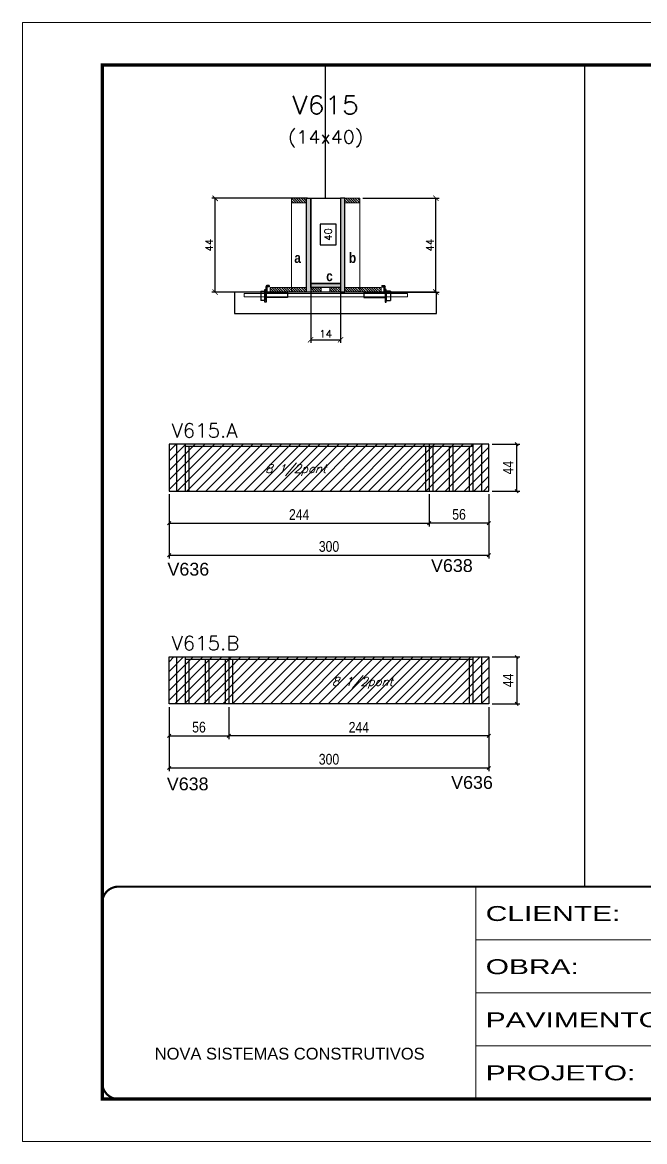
# Model space of a CAD drawing. Extents: x -20960 to -5926, y -2106 to 21915.
# Drawn here: x -9023 to -8440, y 15123 to 16173 of the extents above; entities that cross this region are included whole.
import ezdxf
from ezdxf.enums import TextEntityAlignment as Align

# ---------------------------------------------------------------- set-up
doc = ezdxf.new("R2010")
doc.units = 0
for name, pattern in [('CONTINUO', [0]), ('DASHED', [0.75, 0.5, -0.25]), ('HIDDEN', [0.375, 0.25, -0.125])]:
    doc.linetypes.add(name, pattern=pattern)
for name, color, linetype in [('5', 5, 'Continuous'), ('barrote', 251, 'Continuous'), ('COTA', 241, 'Continuous'), ('Cota Seção (2x)', 4, 'Continuous'), ('detalhes', 4, 'Continuous'), ('Painéis', 200, 'Continuous'), ('presilha', 1, 'Continuous'), ('Reaproveitamento', 251, 'Continuous'), ('SARR_2.2x7', 40, 'Continuous'), ('SARR_3.5x7', 81, 'Continuous'), ('texto', 7, 'Continuous'), ('Texto de Titulo', 7, 'Continuous'), ('Texto Qtd Sarr', 242, 'Continuous')]:
    doc.layers.add(name, color=color, linetype=linetype)
for name, color, linetype, lineweight in [('CONCRETO', 251, 'Continuous', 25), ('Folhas', 255, 'Continuous', 9), ('Hachura', 251, 'Continuous', 9), ('Madeira', 126, 'Continuous', 18), ('SARRAFO DE PRESSAO', 251, 'DASHED', 9), ('SCO-___-LAJ', 2, 'Continuous', 0), ('Texto Seção', 7, 'Continuous', 15)]:
    doc.layers.add(name, color=color, linetype=linetype, lineweight=lineweight)
doc.styles.add('ARIAL', font='arial.ttf')
doc.styles.add('COTA TECNICA', font='techl___.ttf', dxfattribs={"height": 10})
doc.styles.add('REGUA-120', font='ROMANS.shx', dxfattribs={"height": 15})
doc.styles.add('Romans', font='romans.shx')
doc.styles.get("Standard").update_dxf_attribs({"font": 'arial.ttf'})
doc.styles.add('TECNICA', font='techb___.ttf', dxfattribs={"height": 10})
doc.styles.add('Tecnologia', font='')
doc.styles.get('Tecnologia').set_extended_font_data('Forgotten Futurist')
doc.dimstyles.new('Cota Seção (2x)', dxfattribs={"dimtxt": 7, "dimasz": 5, "dimexe": 3, "dimexo": 3, "dimgap": 2, "dimtad": 3, "dimdec": 1, "dimlfac": 0.5, "dimzin": 12, "dimdsep": 46, "dimtxsty": 'Romans', "dimblk": 'ARCHTICK', "dimcen": 0, "dimclrd": 4, "dimclre": 4, "dimclrt": 1, "dimadec": 1, "dimazin": 3, "dimtfac": 1, "dimtdec": 1, "dimtmove": 0, "dimatfit": 3, "dimldrblk": 'OBLIQUE', "dimfxl": 1, "dimtolj": 1, "dimtzin": 12, "dimarcsym": 0})
doc.dimstyles.new('Cota Seção interna', dxfattribs={"dimtxt": 7, "dimasz": 6, "dimexe": 0.18, "dimexo": 2, "dimgap": -4, "dimtad": 3, "dimdec": 1, "dimlfac": 0.5, "dimzin": 12, "dimdsep": 46, "dimtxsty": 'Romans', "dimblk": 'ARCHTICK', "dimcen": 0.09, "dimse1": 1, "dimse2": 1, "dimsd1": 1, "dimsd2": 1, "dimclrd": 180, "dimclre": 5, "dimclrt": 1, "dimadec": 0, "dimazin": 3, "dimtfac": 1, "dimtdec": 1, "dimtofl": 0, "dimtmove": 0, "dimatfit": 3, "dimldrblk": 'ARCHTICK', "dimfxl": 1, "dimtolj": 1, "dimtzin": 0, "dimarcsym": 0})
doc.dimstyles.new('PAINEL', dxfattribs={"dimtxt": 10, "dimasz": 3, "dimexe": 3, "dimexo": 3, "dimgap": 3, "dimtad": 1, "dimdec": 1, "dimzin": 12, "dimdsep": 46, "dimtxsty": 'COTA TECNICA', "dimblk1": 'OBLIQUE', "dimblk2": 'OBLIQUE', "dimsah": 1, "dimcen": 0.9, "dimclrd": 4, "dimclre": 4, "dimclrt": 240, "dimadec": 1, "dimazin": 3, "dimtfac": 1, "dimtdec": 1, "dimtmove": 0, "dimatfit": 3, "dimfxl": 1, "dimtolj": 1, "dimtzin": 12, "dimarcsym": 0})
pattern_1 = [(315, (14193.6173, 7689.8717), (1.12253202, 1.12253202), [])]
pattern_2 = [(315, (14203.6173, 7689.8717), (1.12253202, 1.12253202), [])]
pattern_3 = [(45, (-146235.0666, -16016.1105), (-4.49012806, 4.49012806), [])]

# ---------------------------------------------------------------- blocks, each defined once
blk = doc.blocks.new('9999999999')
at = {"color": 30, "linetype": 'CONTINUO'}
for p, q in [((98564.6, 34230.2), (98564.6, 34429.4)), ((98564.6, 34379.6), (99584, 34379.6)), ((98564.6, 34329.8), (99488, 34329.8)), ((98564.6, 34280), (99488, 34280))]:
    blk.add_line(p, q, dxfattribs=at)
at = {"color": 30, "linetype": 'CONTINUO', "const_width": 2}
blk.add_lwpolyline([(99584, 34230.2), (99584, 34414.4, 0.414214), (99569, 34429.4), (98229, 34429.4, 0.414214), (98214, 34414.4), (98214, 34245.2, 0.414214), (98229, 34230.2), (99584, 34230.2)], format="xyb", dxfattribs=at)
at = {"layer": 'Folhas'}
blk.add_lwpolyline([(98139, 34190.2), (99624, 34190.2), (99624, 35240.2), (98139, 35240.2)], close=True, dxfattribs=at)
at = {"layer": 'Folhas', "color": 30, "const_width": 3}
blk.add_lwpolyline([(98214, 34230.2), (99584, 34230.2), (99584, 35200.2), (98214, 35200.2)], close=True, dxfattribs=at)
at = {"color": 7, "linetype": 'Continuous', "ltscale": 5, "style": 'ARIAL'}
blk.add_text('NOVA SISTEMAS CONSTRUTIVOS', height=11.059, dxfattribs=at).set_placement((98263.2, 34267.2))
at = {"layer": 'Folhas', "color": 7, "style": 'Tecnologia', "width": 1.5}
for s, p in [('CLIENTE:', (98573.7, 34397.2)), ('OBRA:', (98573.7, 34347.3)), ('PAVIMENTO:', (98573.7, 34297.5)), ('PROJETO:', (98573.7, 34247.7))]:
    blk.add_text(s, height=14, dxfattribs=at).set_placement(p)
blk = doc.blocks.new('_Oblique')
at = {"color": 0, "linetype": 'ByBlock', "lineweight": -2}
blk.add_line((-0.5, -0.5), (0.5, 0.5), dxfattribs=at)
blk = doc.blocks.new('*D645')
at = {"layer": 'COTA', "color": 4, "linetype": 'ByBlock', "lineweight": -2, "transparency": 16777216}
for p, q in [((-8885.8, 15729.8), (-8885.8, 15669.6)), ((-8585.8, 15729.8), (-8585.8, 15669.6)), ((-8885.8, 15672.6), (-8585.8, 15672.6))]:
    blk.add_line(p, q, dxfattribs=at)
at = {"layer": 'Defpoints', "color": 0, "linetype": 'ByBlock', "transparency": 16777216}
for p in [(-8885.8, 15732.8), (-8585.8, 15732.8), (-8585.8, 15672.6)]:
    blk.add_point(p, dxfattribs=at)
at = {"layer": 'COTA', "color": 4, "linetype": 'ByBlock', "lineweight": -2, "transparency": 16777216, "xscale": 3, "yscale": 3, "zscale": 3, "rotation": 180}
blk.add_blockref('_Oblique', (-8885.8, 15672.6), dxfattribs=at)
at = {"layer": 'COTA', "color": 4, "linetype": 'ByBlock', "lineweight": -2, "transparency": 16777216, "xscale": 3, "yscale": 3, "zscale": 3}
blk.add_blockref('_Oblique', (-8585.8, 15672.6), dxfattribs=at)
at = {"layer": 'COTA', "color": 240, "linetype": 'ByBlock', "transparency": 16777216, "insert": (-8735.8, 15680.8), "char_height": 10, "attachment_point": 5, "style": 'COTA TECNICA'}
blk.add_mtext('\\A1;300', dxfattribs=at)
blk = doc.blocks.new('*D646')
at = {"layer": 'COTA', "color": 4, "linetype": 'ByBlock', "lineweight": -2, "transparency": 16777216}
for p, q in [((-8885.8, 15729.8), (-8885.8, 15699.7)), ((-8641.8, 15729.8), (-8641.8, 15699.7)), ((-8885.8, 15702.7), (-8641.8, 15702.7))]:
    blk.add_line(p, q, dxfattribs=at)
at = {"layer": 'Defpoints', "color": 0, "linetype": 'ByBlock', "transparency": 16777216}
for p in [(-8885.8, 15732.8), (-8641.8, 15732.8), (-8641.8, 15702.7)]:
    blk.add_point(p, dxfattribs=at)
at = {"layer": 'COTA', "color": 4, "linetype": 'ByBlock', "lineweight": -2, "transparency": 16777216, "xscale": 3, "yscale": 3, "zscale": 3, "rotation": 180}
blk.add_blockref('_Oblique', (-8885.8, 15702.7), dxfattribs=at)
at = {"layer": 'COTA', "color": 4, "linetype": 'ByBlock', "lineweight": -2, "transparency": 16777216, "xscale": 3, "yscale": 3, "zscale": 3}
blk.add_blockref('_Oblique', (-8641.8, 15702.7), dxfattribs=at)
at = {"layer": 'COTA', "color": 240, "linetype": 'ByBlock', "transparency": 16777216, "insert": (-8763.8, 15710.8), "char_height": 10, "attachment_point": 5, "style": 'COTA TECNICA'}
blk.add_mtext('\\A1;244', dxfattribs=at)
blk = doc.blocks.new('*D647')
at = {"layer": 'COTA', "color": 4, "linetype": 'ByBlock', "lineweight": -2, "transparency": 16777216}
for p, q in [((-8641.8, 15729.8), (-8641.8, 15699.7)), ((-8585.8, 15729.8), (-8585.8, 15699.7)), ((-8585.8, 15702.7), (-8641.8, 15702.7))]:
    blk.add_line(p, q, dxfattribs=at)
at = {"layer": 'Defpoints', "color": 0, "linetype": 'ByBlock', "transparency": 16777216}
for p in [(-8641.8, 15732.8), (-8585.8, 15732.8), (-8641.8, 15702.7)]:
    blk.add_point(p, dxfattribs=at)
at = {"layer": 'COTA', "color": 4, "linetype": 'ByBlock', "lineweight": -2, "transparency": 16777216, "xscale": 3, "yscale": 3, "zscale": 3, "rotation": 180}
blk.add_blockref('_Oblique', (-8641.8, 15702.7), dxfattribs=at)
at = {"layer": 'COTA', "color": 4, "linetype": 'ByBlock', "lineweight": -2, "transparency": 16777216, "xscale": 3, "yscale": 3, "zscale": 3}
blk.add_blockref('_Oblique', (-8585.8, 15702.7), dxfattribs=at)
at = {"layer": 'COTA', "color": 240, "linetype": 'ByBlock', "transparency": 16777216, "insert": (-8613.8, 15710.9), "char_height": 10, "attachment_point": 5, "style": 'COTA TECNICA'}
blk.add_mtext('\\A1;56', dxfattribs=at)
blk = doc.blocks.new('*D648')
at = {"layer": 'COTA', "color": 4, "linetype": 'ByBlock', "lineweight": -2, "transparency": 16777216}
for p, q in [((-8582.8, 15776.8), (-8556.7, 15776.8)), ((-8559.7, 15732.8), (-8559.7, 15776.8)), ((-8582.8, 15732.8), (-8556.7, 15732.8))]:
    blk.add_line(p, q, dxfattribs=at)
at = {"layer": 'Defpoints', "color": 0, "linetype": 'ByBlock', "transparency": 16777216}
for p in [(-8585.8, 15776.8), (-8559.7, 15776.8), (-8585.8, 15732.8)]:
    blk.add_point(p, dxfattribs=at)
at = {"layer": 'COTA', "color": 4, "linetype": 'ByBlock', "lineweight": -2, "transparency": 16777216, "xscale": 3, "yscale": 3, "zscale": 3}
for p, rotation in [((-8559.7, 15776.8), 90), ((-8559.7, 15732.8), 270)]:
    blk.add_blockref('_Oblique', p, dxfattribs=dict(at, rotation=rotation))
at = {"layer": 'COTA', "color": 240, "linetype": 'ByBlock', "transparency": 16777216, "insert": (-8567.7, 15754.8), "char_height": 10, "attachment_point": 5, "rotation": 90, "style": 'COTA TECNICA'}
blk.add_mtext('\\A1;44', dxfattribs=at)
blk = doc.blocks.new('*D649')
at = {"layer": 'COTA', "color": 4, "linetype": 'ByBlock', "lineweight": -2, "transparency": 16777216}
for p, q in [((-8885.8, 15530.2), (-8885.8, 15470)), ((-8585.8, 15530.2), (-8585.8, 15470)), ((-8585.8, 15473), (-8885.8, 15473))]:
    blk.add_line(p, q, dxfattribs=at)
at = {"layer": 'Defpoints', "color": 0, "linetype": 'ByBlock', "transparency": 16777216}
for p in [(-8885.8, 15533.2), (-8585.8, 15533.2), (-8885.8, 15473)]:
    blk.add_point(p, dxfattribs=at)
at = {"layer": 'COTA', "color": 4, "linetype": 'ByBlock', "lineweight": -2, "transparency": 16777216, "xscale": 3, "yscale": 3, "zscale": 3, "rotation": 180}
blk.add_blockref('_Oblique', (-8885.8, 15473), dxfattribs=at)
at = {"layer": 'COTA', "color": 4, "linetype": 'ByBlock', "lineweight": -2, "transparency": 16777216, "xscale": 3, "yscale": 3, "zscale": 3}
blk.add_blockref('_Oblique', (-8585.8, 15473), dxfattribs=at)
at = {"layer": 'COTA', "color": 240, "linetype": 'ByBlock', "transparency": 16777216, "insert": (-8735.8, 15481.2), "char_height": 10, "attachment_point": 5, "style": 'COTA TECNICA'}
blk.add_mtext('\\A1;300', dxfattribs=at)
blk = doc.blocks.new('*D650')
at = {"layer": 'COTA', "color": 4, "linetype": 'ByBlock', "lineweight": -2, "transparency": 16777216}
for p, q in [((-8829.8, 15530.2), (-8829.8, 15500.2)), ((-8585.8, 15530.2), (-8585.8, 15500.2)), ((-8585.8, 15503.2), (-8829.8, 15503.2))]:
    blk.add_line(p, q, dxfattribs=at)
at = {"layer": 'Defpoints', "color": 0, "linetype": 'ByBlock', "transparency": 16777216}
for p in [(-8829.8, 15533.2), (-8585.8, 15533.2), (-8829.8, 15503.2)]:
    blk.add_point(p, dxfattribs=at)
at = {"layer": 'COTA', "color": 4, "linetype": 'ByBlock', "lineweight": -2, "transparency": 16777216, "xscale": 3, "yscale": 3, "zscale": 3, "rotation": 180}
blk.add_blockref('_Oblique', (-8829.8, 15503.2), dxfattribs=at)
at = {"layer": 'COTA', "color": 4, "linetype": 'ByBlock', "lineweight": -2, "transparency": 16777216, "xscale": 3, "yscale": 3, "zscale": 3}
blk.add_blockref('_Oblique', (-8585.8, 15503.2), dxfattribs=at)
at = {"layer": 'COTA', "color": 240, "linetype": 'ByBlock', "transparency": 16777216, "insert": (-8707.8, 15511.2), "char_height": 10, "attachment_point": 5, "style": 'COTA TECNICA'}
blk.add_mtext('\\A1;244', dxfattribs=at)
blk = doc.blocks.new('*D651')
at = {"layer": 'COTA', "color": 4, "linetype": 'ByBlock', "lineweight": -2, "transparency": 16777216}
for p, q in [((-8885.8, 15530.2), (-8885.8, 15500.2)), ((-8829.8, 15530.2), (-8829.8, 15500.2)), ((-8885.8, 15503.2), (-8829.8, 15503.2))]:
    blk.add_line(p, q, dxfattribs=at)
at = {"layer": 'Defpoints', "color": 0, "linetype": 'ByBlock', "transparency": 16777216}
for p in [(-8885.8, 15533.2), (-8829.8, 15533.2), (-8829.8, 15503.2)]:
    blk.add_point(p, dxfattribs=at)
at = {"layer": 'COTA', "color": 4, "linetype": 'ByBlock', "lineweight": -2, "transparency": 16777216, "xscale": 3, "yscale": 3, "zscale": 3, "rotation": 180}
blk.add_blockref('_Oblique', (-8885.8, 15503.2), dxfattribs=at)
at = {"layer": 'COTA', "color": 4, "linetype": 'ByBlock', "lineweight": -2, "transparency": 16777216, "xscale": 3, "yscale": 3, "zscale": 3}
blk.add_blockref('_Oblique', (-8829.8, 15503.2), dxfattribs=at)
at = {"layer": 'COTA', "color": 240, "linetype": 'ByBlock', "transparency": 16777216, "insert": (-8857.8, 15511.3), "char_height": 10, "attachment_point": 5, "style": 'COTA TECNICA'}
blk.add_mtext('\\A1;56', dxfattribs=at)
blk = doc.blocks.new('*D652')
at = {"layer": 'COTA', "color": 4, "linetype": 'ByBlock', "lineweight": -2, "transparency": 16777216}
for p, q in [((-8582.8, 15577.2), (-8556.7, 15577.2)), ((-8559.7, 15577.2), (-8559.7, 15533.2)), ((-8582.8, 15533.2), (-8556.7, 15533.2))]:
    blk.add_line(p, q, dxfattribs=at)
at = {"layer": 'Defpoints', "color": 0, "linetype": 'ByBlock', "transparency": 16777216}
for p in [(-8585.8, 15577.2), (-8585.8, 15533.2), (-8559.7, 15533.2)]:
    blk.add_point(p, dxfattribs=at)
at = {"layer": 'COTA', "color": 4, "linetype": 'ByBlock', "lineweight": -2, "transparency": 16777216, "xscale": 3, "yscale": 3, "zscale": 3}
for p, rotation in [((-8559.7, 15577.2), 90), ((-8559.7, 15533.2), 270)]:
    blk.add_blockref('_Oblique', p, dxfattribs=dict(at, rotation=rotation))
at = {"layer": 'COTA', "color": 240, "linetype": 'ByBlock', "transparency": 16777216, "insert": (-8567.7, 15555.2), "char_height": 10, "attachment_point": 5, "rotation": 90, "style": 'COTA TECNICA'}
blk.add_mtext('\\A1;44', dxfattribs=at)
blk = doc.blocks.new('_ArchTick')
at = {"color": 0, "linetype": 'ByBlock', "const_width": 0.15}
blk.add_lwpolyline([(-0.5, -0.5), (0.5, 0.5)], dxfattribs=at)
blk = doc.blocks.new('*D653')
at = {"layer": 'COTA', "color": 4, "lineweight": -2, "transparency": 16777216}
for p, q in [((-8756, 16007.5), (-8845.7, 16007.5)), ((-8842.7, 15919.5), (-8842.7, 16007.5)), ((-8794, 15919.5), (-8845.7, 15919.5))]:
    blk.add_line(p, q, dxfattribs=at)
at = {"layer": 'Defpoints', "color": 0, "transparency": 16777216}
for p in [(-8842.7, 16007.5), (-8753, 16007.5), (-8791, 15919.5)]:
    blk.add_point(p, dxfattribs=at)
at = {"layer": 'COTA', "color": 4, "lineweight": -2, "transparency": 16777216, "xscale": 5, "yscale": 5, "zscale": 5}
for p, rotation in [((-8842.7, 16007.5), 90), ((-8842.7, 15919.5), 270)]:
    blk.add_blockref('_ArchTick', p, dxfattribs=dict(at, rotation=rotation))
at = {"layer": 'COTA', "color": 1, "transparency": 16777216, "insert": (-8848.2, 15963.5), "char_height": 7, "attachment_point": 5, "rotation": 90, "style": 'Romans'}
blk.add_mtext('\\A1;44', dxfattribs=at)
blk = doc.blocks.new('*D654')
at = {"layer": 'COTA', "color": 4, "lineweight": -2, "transparency": 16777216}
for p, q in [((-8704, 16007.5), (-8632.5, 16007.5)), ((-8635.5, 15919.5), (-8635.5, 16007.5)), ((-8684, 15919.5), (-8632.5, 15919.5))]:
    blk.add_line(p, q, dxfattribs=at)
at = {"layer": 'Defpoints', "color": 0, "transparency": 16777216}
for p in [(-8707, 16007.5), (-8635.5, 16007.5), (-8687, 15919.5)]:
    blk.add_point(p, dxfattribs=at)
at = {"layer": 'COTA', "color": 4, "lineweight": -2, "transparency": 16777216, "xscale": 5, "yscale": 5, "zscale": 5}
for p, rotation in [((-8635.5, 16007.5), 90), ((-8635.5, 15919.5), 270)]:
    blk.add_blockref('_ArchTick', p, dxfattribs=dict(at, rotation=rotation))
at = {"layer": 'COTA', "color": 1, "transparency": 16777216, "insert": (-8641, 15963.5), "char_height": 7, "attachment_point": 5, "rotation": 90, "style": 'Romans'}
blk.add_mtext('\\A1;44', dxfattribs=at)
blk = doc.blocks.new('*D655')
at = {"layer": 'Cota Seção (2x)', "color": 180, "lineweight": -2, "transparency": 16777216}
for p, q in [((-8729, 15983.2), (-8744, 15983.2)), ((-8744, 15983.2), (-8744, 15963.8)), ((-8729, 15963.8), (-8729, 15983.2)), ((-8744, 15963.8), (-8729, 15963.8))]:
    blk.add_line(p, q, dxfattribs=at)
at = {"layer": 'Defpoints', "color": 0, "transparency": 16777216}
for p in [(-8725, 16007.5), (-8725, 16007.5), (-8725, 15927.5)]:
    blk.add_point(p, dxfattribs=at)
at = {"layer": 'Cota Seção (2x)', "color": 1, "transparency": 16777216, "insert": (-8736.5, 15973.5), "char_height": 7, "attachment_point": 5, "rotation": 90, "style": 'Romans'}
blk.add_mtext('\\A1;40', dxfattribs=at)
blk = doc.blocks.new('titulo1')
at = {"layer": 'Defpoints', "color": 252, "linetype": 'HIDDEN', "ltscale": 2}
blk.add_line((0, 0), (0, 125), dxfattribs=at)
at = {"layer": 'Defpoints', "style": 'Romans', "oblique": 15}
blk.add_attdef('FOLHA', text='', height=10, dxfattribs=at).set_placement((0, 15.6), align=Align.MIDDLE_CENTER)
at = {"layer": 'Texto Qtd Sarr', "color": 3, "style": 'Romans', "oblique": 15}
for tag, height, p in [('TITULO', 17, (0, 71.4)), ('SEÇÃO', 12, (0, 41.5))]:
    blk.add_attdef(tag, text='', height=height, dxfattribs=at).set_placement(p, align=Align.MIDDLE_CENTER)
blk = doc.blocks.new('PRESILHA METÁLICA 1')
at = {"layer": 'presilha'}
for p, q in [((7.5, 10.6), (7.5, 19.9)), ((12, 21), (8.6, 21)), ((9, 11.6), (9, 18.9)), ((12, 19.5), (9.6, 19.5)), ((12, 21), (12, 19.5)), ((0, 13), (6, 13)), ((0, 13), (0, 0)), ((6, 0), (0, 0)), ((6, 15.5), (7.5, 15.5)), ((6, -2.5), (6, 15.5)), ((6, 13), (6, 0)), ((7.5, 15.5), (7.5, -2.5)), ((37.5, 4.1), (7.5, 4.1)), ((37.5, 11), (9.6, 11)), ((37.5, 11), (37.5, 4.1)), ((7.5, -2.5), (6, -2.5))]:
    blk.add_line(p, q, dxfattribs=at)
for centre, radius, start, end in [((8.6, 19.9), 1.14, 90, 180), ((9.6, 18.9), 0.57, 90, 180), ((9.6, 11.6), 0.57, 180, 270)]:
    blk.add_arc(centre, radius, start, end, dxfattribs=at)
blk = doc.blocks.new('*D656')
at = {"layer": 'COTA', "color": 4, "lineweight": -2, "transparency": 16777216}
for p, q in [((-8753, 15920.9), (-8753, 15871.8)), ((-8725, 15920.9), (-8725, 15871.8)), ((-8753, 15874.8), (-8725, 15874.8))]:
    blk.add_line(p, q, dxfattribs=at)
at = {"layer": 'Defpoints', "color": 0, "transparency": 16777216}
for p in [(-8753, 15923.9), (-8725, 15923.9), (-8725, 15874.8)]:
    blk.add_point(p, dxfattribs=at)
at = {"layer": 'COTA', "color": 4, "lineweight": -2, "transparency": 16777216, "xscale": 5, "yscale": 5, "zscale": 5, "rotation": 180}
blk.add_blockref('_ArchTick', (-8753, 15874.8), dxfattribs=at)
at = {"layer": 'COTA', "color": 4, "lineweight": -2, "transparency": 16777216, "xscale": 5, "yscale": 5, "zscale": 5}
blk.add_blockref('_ArchTick', (-8725, 15874.8), dxfattribs=at)
at = {"layer": 'COTA', "color": 1, "transparency": 16777216, "insert": (-8739, 15880.3), "char_height": 7, "attachment_point": 5, "style": 'Romans'}
blk.add_mtext('\\A1;14', dxfattribs=at)

msp = doc.modelspace()

# ---------------------------------------------------------------- hatches: boundary and pattern name
at = {"layer": 'Hachura'}
h = msp.add_hatch(dxfattribs=at)
h.set_pattern_fill('ANSI31', color=256, scale=0.5, angle=270, style=0)
h.set_pattern_definition([(315, (14203.6173, 7699.8717), (1.12253202, 1.12253202), [])])
h.paths.add_polyline_path([(-8757, 16003.12), (-8757, 16007.52), (-8771, 16007.52), (-8771, 16003.12)])
h = msp.add_hatch(color=256, dxfattribs=at)
h.dxf.hatch_style = 1
h.paths.add_polyline_path([(-8757, 16007.52), (-8753, 16007.52), (-8753, 15919.52), (-8757, 15919.52)])
h = msp.add_hatch(color=256, dxfattribs=at)
h.dxf.hatch_style = 1
h.paths.add_polyline_path([(-8721.01, 16007.52), (-8725.01, 16007.52), (-8725, 15919.52), (-8721, 15919.52)])
h = msp.add_hatch(dxfattribs=at)
h.set_pattern_fill('ANSI31', color=256, scale=0.5, angle=270, style=0)
h.set_pattern_definition([(315, (14193.627, 7699.8717), (1.12253202, 1.12253202), [])])
h.paths.add_polyline_path([(-8721.01, 16003.12), (-8721.01, 16007.52), (-8707.01, 16007.52), (-8707.01, 16003.12)])
h = msp.add_hatch(dxfattribs=at)
h.set_pattern_fill('ANSI31', color=256, scale=0.5, angle=270, style=0)
h.set_pattern_definition(pattern_2)
h.paths.add_polyline_path([(-8791, 15919.52), (-8791, 15923.92), (-8771, 15923.92), (-8771, 15919.52)])
h = msp.add_hatch(dxfattribs=at)
h.set_pattern_fill('ANSI31', color=256, scale=0.5, angle=270, style=0)
h.set_pattern_definition([(315, (14203.6173, 7616.2717), (1.12253202, 1.12253202), [])])
h.paths.add_polyline_path([(-8757, 15919.52), (-8757, 15923.92), (-8771, 15923.92), (-8771, 15919.52)])
h = msp.add_hatch(color=256, dxfattribs=at)
h.dxf.hatch_style = 1
h.paths.add_polyline_path([(-8753, 15923.92), (-8753, 15927.52), (-8725, 15927.52), (-8725, 15923.92)])
h = msp.add_hatch(dxfattribs=at)
h.set_pattern_fill('ANSI31', color=256, scale=0.5, angle=270, style=0)
h.set_pattern_definition(pattern_2)
h.paths.add_polyline_path([(-8753, 15919.52), (-8753, 15923.92), (-8743, 15923.92), (-8743, 15919.52)])
h = msp.add_hatch(dxfattribs=at)
h.set_pattern_fill('ANSI31', color=256, scale=0.5, angle=270, style=0)
h.set_pattern_definition(pattern_1)
h.paths.add_polyline_path([(-8725, 15919.52), (-8725, 15923.92), (-8735, 15923.92), (-8735, 15919.52)])
h = msp.add_hatch(dxfattribs=at)
h.set_pattern_fill('ANSI31', color=256, scale=0.5, angle=270, style=0)
h.set_pattern_definition([(315, (14193.6173, 7616.2717), (1.12253202, 1.12253202), [])])
h.paths.add_polyline_path([(-8721, 15919.52), (-8721, 15923.92), (-8707, 15923.92), (-8707, 15919.52)])
h = msp.add_hatch(dxfattribs=at)
h.set_pattern_fill('ANSI31', color=256, scale=0.5, angle=270, style=0)
h.set_pattern_definition(pattern_1)
h.paths.add_polyline_path([(-8687, 15919.52), (-8687, 15923.92), (-8707, 15923.92), (-8707, 15919.52)])
at = {"layer": 'Reaproveitamento', "linetype": 'ByBlock'}
h = msp.add_hatch(dxfattribs=at)
h.set_pattern_fill('ANSI31', color=256, scale=2)
h.set_pattern_definition(pattern_3)
h.paths.add_polyline_path([(-8641.82, 15732.82), (-8641.82, 15776.82), (-8885.82, 15776.82), (-8885.82, 15732.82)])
h.paths.add_polyline_path([(-8803.48, 15744.47), (-8735.86, 15744.47), (-8730.36, 15760.44), (-8797.98, 15760.44)], flags=24)
h = msp.add_hatch(dxfattribs=at)
h.set_pattern_fill('ANSI31', color=256, scale=2)
h.set_pattern_definition(pattern_3)
h.paths.add_polyline_path([(-8585.82, 15732.82), (-8585.82, 15776.82), (-8641.82, 15776.82), (-8641.82, 15732.82)])
h = msp.add_hatch(dxfattribs=at)
h.set_pattern_fill('ANSI31', color=256, scale=2)
h.set_pattern_definition(pattern_3)
h.paths.add_polyline_path([(-8829.82, 15533.22), (-8829.82, 15577.22), (-8885.82, 15577.22), (-8885.82, 15533.22)])
h = msp.add_hatch(dxfattribs=at)
h.set_pattern_fill('ANSI31', color=256, scale=2)
h.set_pattern_definition(pattern_3)
h.paths.add_polyline_path([(-8585.82, 15533.22), (-8585.82, 15577.22), (-8829.82, 15577.22), (-8829.82, 15533.22)])
h.paths.add_polyline_path([(-8740.9, 15544.87), (-8673.28, 15544.87), (-8667.78, 15560.85), (-8735.4, 15560.85)], flags=24)

# ---------------------------------------------------------------- linework, layer by layer
at = {"layer": 'barrote'}
msp.add_lwpolyline([(-8824.46, 15899.52), (-8634.88, 15899.52), (-8634.88, 15919.52), (-8824.46, 15919.52)], close=True, dxfattribs=at)
at = {"layer": 'CONCRETO'}
msp.add_lwpolyline([(-8753, 16007.52), (-8725, 16007.52), (-8725, 15927.52), (-8753, 15927.52), (-8753, 16007.52)], close=True, dxfattribs=at)
at = {"layer": 'COTA', "linetype": 'ByBlock'}
msp.add_line((-8496.08, 16132.52), (-8496.08, 15361.76), dxfattribs=at)
at = {"layer": 'Madeira'}
for points in [[(-8757, 16003.12), (-8757, 16007.52), (-8771, 16007.52), (-8771, 16003.12)], [(-8757, 16007.52), (-8771, 16007.52), (-8771, 15919.52), (-8757, 15919.52)], [(-8721.01, 16003.12), (-8721.01, 16007.52), (-8707.01, 16007.52), (-8707.01, 16003.12)], [(-8721.01, 16007.52), (-8707.01, 16007.52), (-8707, 15919.52), (-8721, 15919.52)], [(-8791, 15919.52), (-8791, 15923.92), (-8771, 15923.92), (-8771, 15919.52)], [(-8757, 15919.52), (-8757, 15923.92), (-8771, 15923.92), (-8771, 15919.52)], [(-8753, 15919.52), (-8753, 15923.92), (-8743, 15923.92), (-8743, 15919.52)], [(-8725, 15919.52), (-8725, 15923.92), (-8735, 15923.92), (-8735, 15919.52)], [(-8721, 15919.52), (-8721, 15923.92), (-8707, 15923.92), (-8707, 15919.52)], [(-8687, 15919.52), (-8687, 15923.92), (-8707, 15923.92), (-8707, 15919.52)]]:
    msp.add_lwpolyline(points, close=True, dxfattribs=at)
at = {"layer": 'Painéis', "linetype": 'ByBlock'}
for p, q in [((-8885.82, 15776.82), (-8885.82, 15732.82)), ((-8585.82, 15776.82), (-8885.82, 15776.82)), ((-8641.82, 15776.82), (-8641.82, 15732.82)), ((-8585.82, 15732.82), (-8585.82, 15776.82)), ((-8885.82, 15732.82), (-8585.82, 15732.82)), ((-8885.82, 15533.22), (-8885.82, 15577.22)), ((-8885.82, 15577.22), (-8585.82, 15577.22)), ((-8829.82, 15577.22), (-8829.82, 15533.22)), ((-8585.82, 15577.22), (-8585.82, 15533.22)), ((-8585.82, 15533.22), (-8885.82, 15533.22))]:
    msp.add_line(p, q, dxfattribs=at)
at = {"layer": 'Painéis'}
for points in [[(-8757, 16007.52), (-8753, 16007.52), (-8753, 15919.52), (-8757, 15919.52)], [(-8721.01, 16007.52), (-8725.01, 16007.52), (-8725, 15919.52), (-8721, 15919.52)], [(-8753, 15923.92), (-8753, 15927.52), (-8725, 15927.52), (-8725, 15923.92)]]:
    msp.add_lwpolyline(points, close=True, dxfattribs=at)
at = {"layer": 'SARR_2.2x7', "linetype": 'Continuous'}
for p, q in [((-8878.82, 15776.82), (-8878.82, 15732.82)), ((-8600.82, 15774.62), (-8870.82, 15774.62)), ((-8592.82, 15776.82), (-8592.82, 15732.82)), ((-8878.82, 15577.22), (-8878.82, 15533.22)), ((-8870.82, 15575.02), (-8600.82, 15575.02)), ((-8592.82, 15577.22), (-8592.82, 15533.22))]:
    msp.add_line(p, q, dxfattribs=at)
at = {"layer": 'SARR_3.5x7'}
for p, q in [((-8870.82, 15776.82), (-8870.82, 15732.82)), ((-8867.32, 15774.62), (-8867.32, 15732.82)), ((-8645.32, 15774.62), (-8645.32, 15732.82)), ((-8638.32, 15774.62), (-8638.32, 15732.82)), ((-8623.07, 15774.62), (-8623.07, 15732.82)), ((-8619.57, 15774.62), (-8619.57, 15732.82)), ((-8604.32, 15774.62), (-8604.32, 15732.82)), ((-8600.82, 15776.82), (-8600.82, 15732.82)), ((-8870.82, 15577.22), (-8870.82, 15533.22)), ((-8867.32, 15575.02), (-8867.32, 15533.22)), ((-8852.07, 15575.02), (-8852.07, 15533.22)), ((-8848.57, 15575.02), (-8848.57, 15533.22)), ((-8833.32, 15575.02), (-8833.32, 15533.22)), ((-8826.32, 15575.02), (-8826.32, 15533.22)), ((-8604.32, 15575.02), (-8604.32, 15533.22)), ((-8600.82, 15577.22), (-8600.82, 15533.22))]:
    msp.add_line(p, q, dxfattribs=at)
at = {"layer": 'SCO-___-LAJ', "color": 1}
msp.add_lwpolyline([(-8815.46, 15918.18), (-8662.19, 15918.18), (-8662.19, 15914.98), (-8815.46, 15914.98)], close=True, dxfattribs=at)

# ---------------------------------------------------------------- block references
at = {"layer": 'presilha', "yscale": 0.6666666666666666, "zscale": 0.6666666666666666}
for p, xscale in [((-8799.87, 15911.55), 0.6666666666666666), ((-8678.14, 15911.55), -0.6666666666666666)]:
    msp.add_blockref('PRESILHA METÁLICA 1', p, dxfattribs=dict(at, xscale=xscale))
at = {"layer": 'SARRAFO DE PRESSAO', "color": 6, "linetype": 'ByBlock'}
msp.add_blockref('9999999999', (-107162.48, -19067.69), dxfattribs=at)
at = {"layer": 'Texto Seção'}
ref = msp.add_blockref('titulo1', (-8739, 16007.52), dxfattribs=at)
ref.add_attrib('TITULO', 'V615', dxfattribs={"layer": 'Texto de Titulo', "color": 7, "height": 17, "style": 'Romans', "width": 1.1}).set_placement((-8739, 16095.02), align=Align.MIDDLE_CENTER)
ref.add_attrib('SEÇÃO', '(14x40)', dxfattribs={"layer": 'Texto de Titulo', "color": 7, "height": 12, "style": 'Romans', "width": 1.1}).set_placement((-8739, 16065.02), align=Align.MIDDLE_CENTER)

# ---------------------------------------------------------------- texts
at = {"layer": '5', "linetype": 'Continuous'}
for s, p in [('V638', (-8640.1, 15656.92)), ('V636', (-8887.37, 15653.53)), ('V638', (-8887.96, 15452.1)), ('V636', (-8621.2, 15453.43))]:
    msp.add_text(s, height=12, rotation=0.00004, dxfattribs=at).set_placement(p)
at = {"layer": 'detalhes', "style": 'TECNICA'}
for s, p in [('a', (-8768.31, 15946.85)), ('b', (-8717.07, 15946.84)), ('c', (-8738.4, 15929.75))]:
    msp.add_text(s, height=9.6, dxfattribs=at).set_placement(p)
at = {"layer": 'texto', "color": 2, "char_height": 8, "attachment_point": 5, "style": 'Romans'}
for insert in [(-8767.11, 15752.46), (-8704.53, 15552.86)]:
    msp.add_mtext('{\\Q19;\\C256;8 1/2pont}', dxfattribs=dict(at, insert=insert))
at = {"layer": 'Texto Seção', "style": 'REGUA-120', "width": 1.05}
for s, p in [('V615.A', (-8883.61, 15783.18)), ('V615.B', (-8883.61, 15583.59))]:
    msp.add_text(s, height=13, dxfattribs=at).set_placement(p)

# ---------------------------------------------------------------- dimensions: what is measured, and where the dimension line sits
at = {"layer": 'COTA'}
for base, p1, p2, picture, middle in [((-8842.65, 16007.52), (-8791, 15919.52), (-8753, 16007.52), '*D653', (-8848.15, 15963.52)), ((-8635.53, 16007.52), (-8687, 15919.52), (-8707.01, 16007.52), '*D654', (-8641.03, 15963.52))]:
    dim = msp.add_linear_dim(base=base, p1=p1, p2=p2, angle=90, dimstyle='Cota Seção (2x)', dxfattribs=at)
    dim.commit()
    dim.dimension.update_dxf_attribs({"geometry": picture, "text_midpoint": middle})
dim = msp.add_linear_dim(base=(-8725, 15874.79), p1=(-8753, 15923.92), p2=(-8725, 15923.92), dimstyle='Cota Seção (2x)', dxfattribs=at)
dim.commit()
dim.dimension.update_dxf_attribs({"geometry": '*D656', "text_midpoint": (-8739, 15880.29)})
at = {"layer": 'COTA', "linetype": 'ByBlock'}
for p1, p2, distance, picture, middle in [((-8585.82, 15732.82), (-8585.82, 15776.82), -26.15, '*D648', (-8567.74, 15754.82)), ((-8885.82, 15732.82), (-8585.82, 15732.82), -60.19, '*D645', (-8735.82, 15680.84)), ((-8885.82, 15732.82), (-8641.82, 15732.82), -30.07, '*D646', (-8763.82, 15710.82)), ((-8585.82, 15732.82), (-8641.82, 15732.82), 30.07, '*D647', (-8613.82, 15710.86)), ((-8585.82, 15577.22), (-8585.82, 15533.22), 26.15, '*D652', (-8567.74, 15555.22)), ((-8585.82, 15533.22), (-8885.82, 15533.22), 60.19, '*D649', (-8735.82, 15481.25)), ((-8885.82, 15533.22), (-8829.82, 15533.22), -30.07, '*D651', (-8857.82, 15511.26)), ((-8585.82, 15533.22), (-8829.82, 15533.22), 30.07, '*D650', (-8707.82, 15511.22))]:
    dim = msp.add_aligned_dim(p1=p1, p2=p2, distance=distance, dimstyle='PAINEL', dxfattribs=at)
    dim.commit()
    dim.dimension.update_dxf_attribs({"geometry": picture, "text_midpoint": middle})
at = {"layer": 'Cota Seção (2x)'}
dim = msp.add_linear_dim(base=(-8725.01, 16007.52), p1=(-8725, 15927.52), p2=(-8725.01, 16007.52), angle=90, dimstyle='Cota Seção interna', dxfattribs=at)
dim.commit()
dim.dimension.update_dxf_attribs({"geometry": '*D655', "text_midpoint": (-8725.01, 15973.52), "dimtype": 160})

doc.saveas('drawing.dxf')
